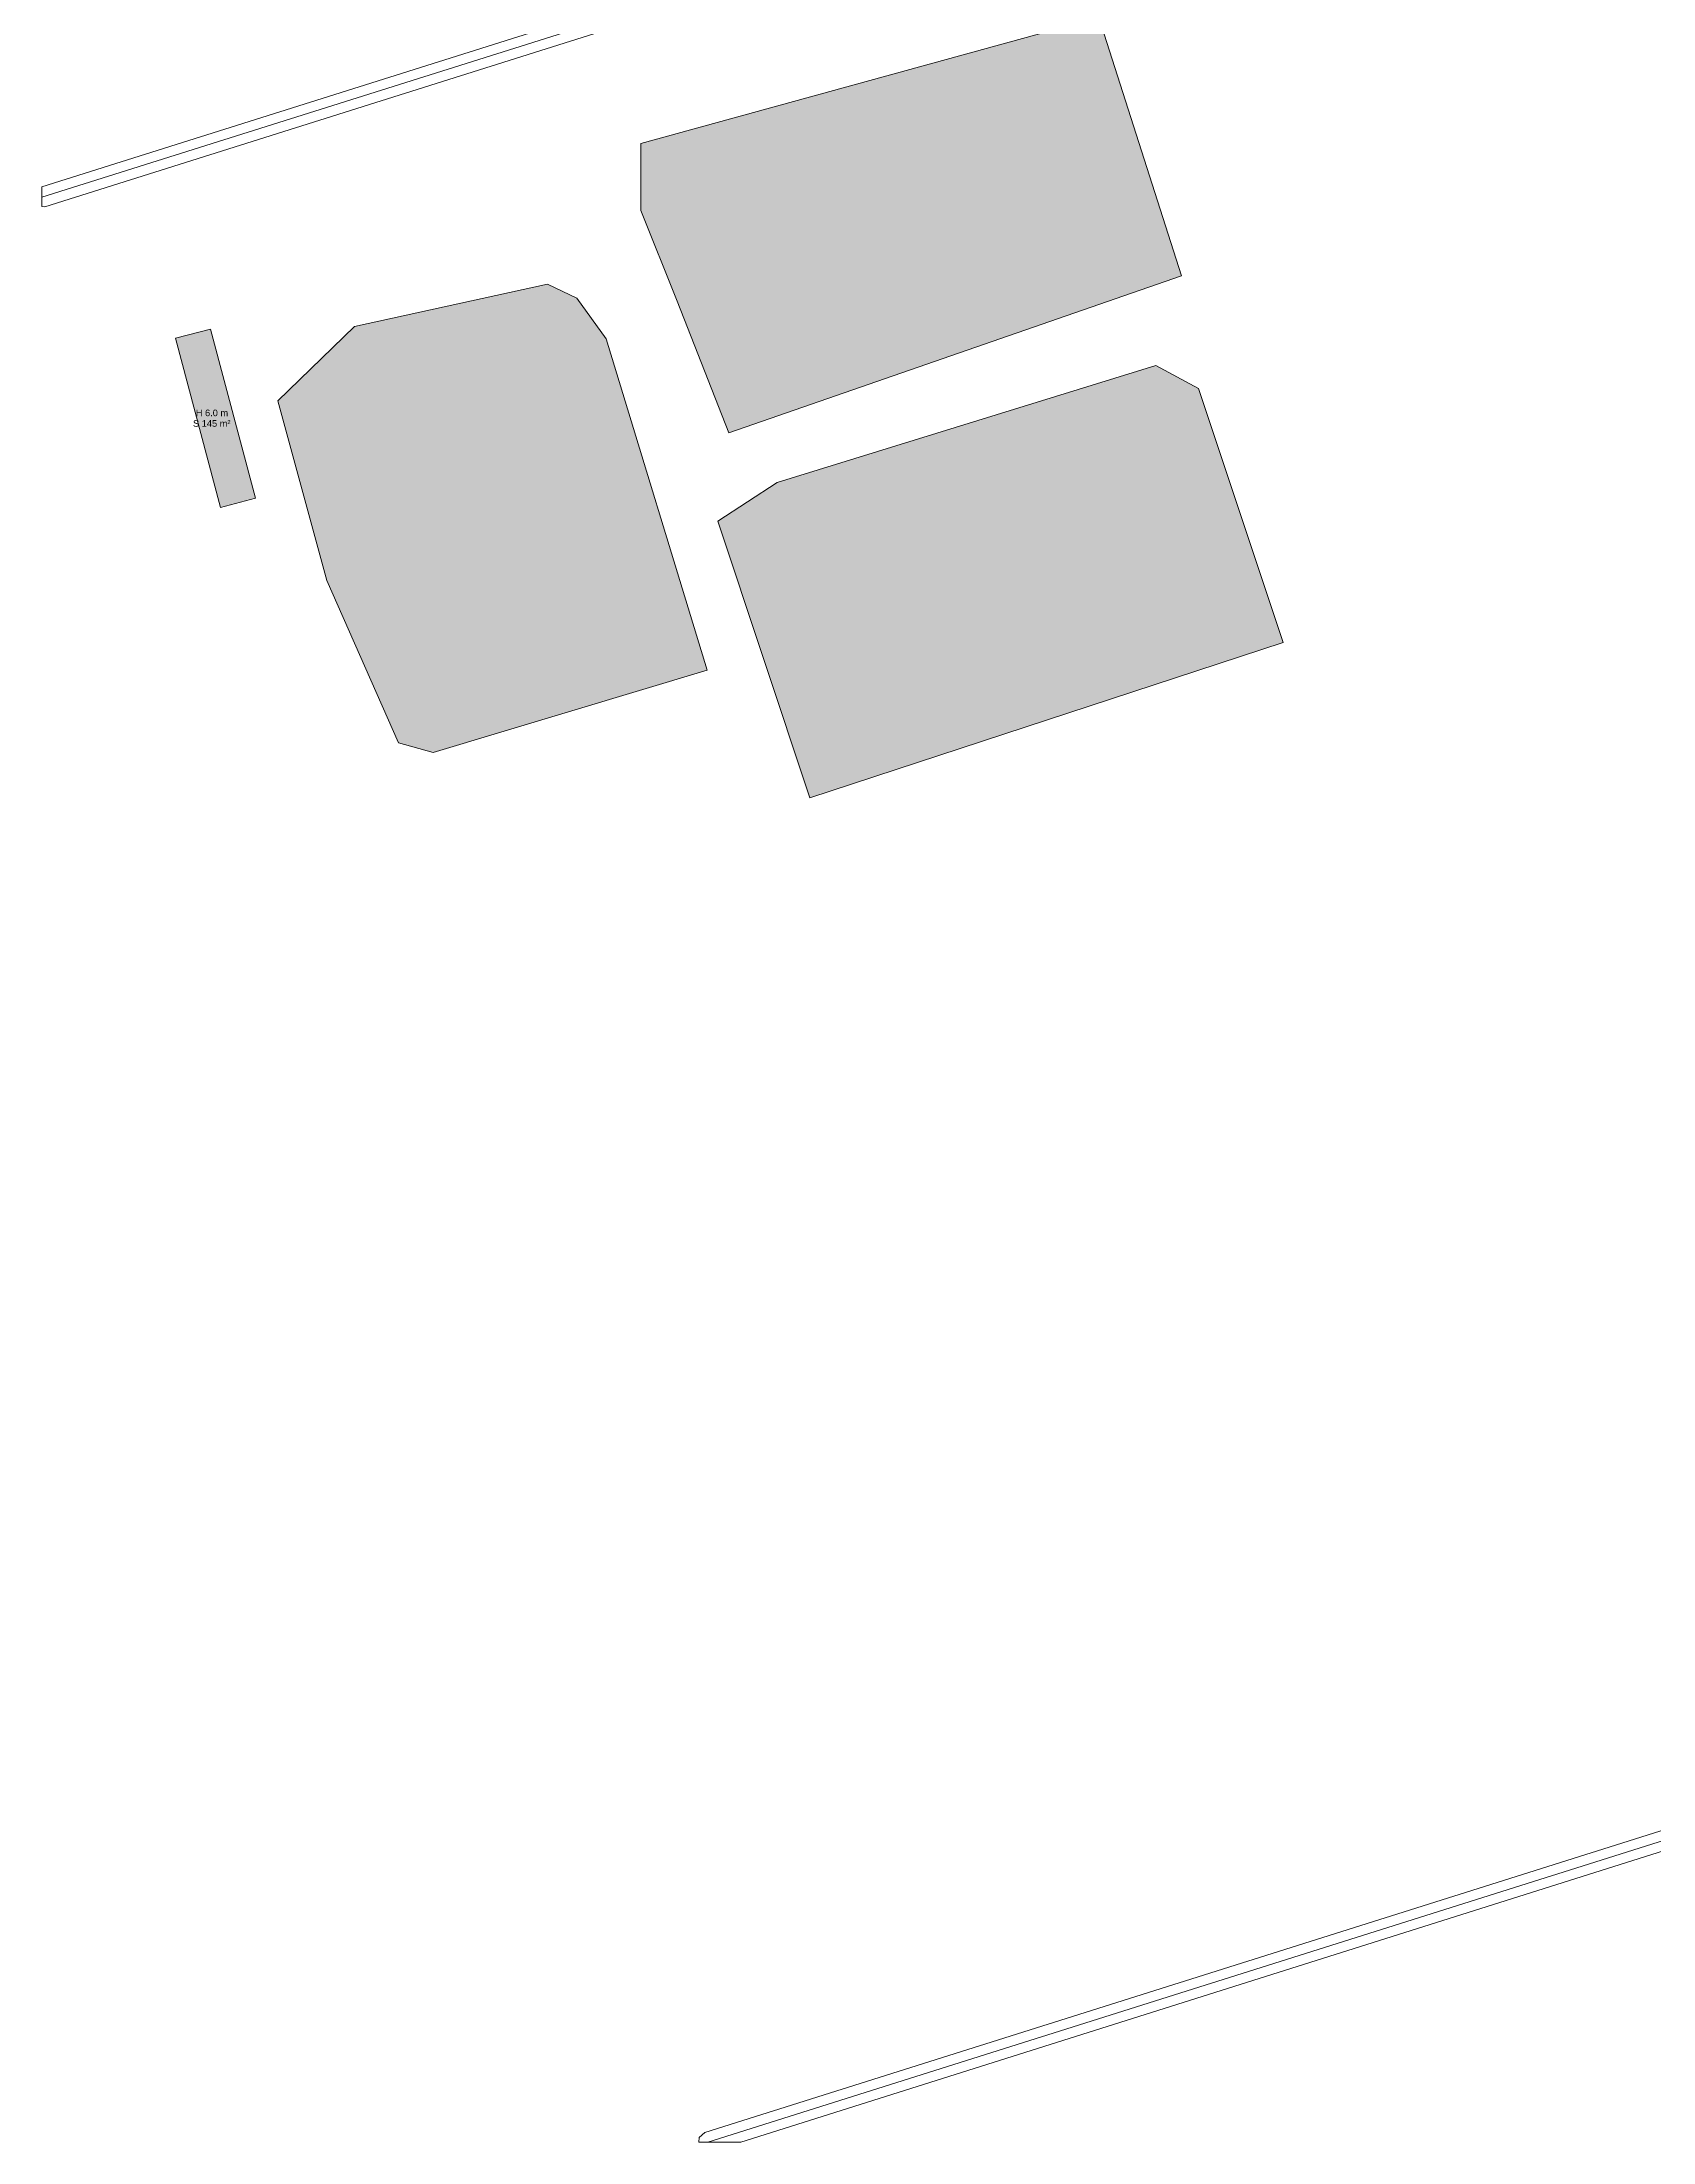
# Model space of a CAD drawing. Header units: metres. Extents: x 0 to 1612, y 0 to 1403.
# Drawn here: x 0 to 243.6, y 0 to 317.6 of the extents above; entities that cross this region are included whole.
import ezdxf

# ---------------------------------------------------------------- set-up
doc = ezdxf.new("R2010")
doc.units = ezdxf.units.M
doc.header["$MEASUREMENT"] = 0
for name, color, linetype, lineweight, true_color in [('TPX_BUILDING_AREAS_TEXT', 7, 'CONTINUOUS', 0, 0x000000), ('TPX_BUILDING_HEIGHTS_TEXT', 7, 'CONTINUOUS', 0, 0x000000), ('TPX_BUILDINGS', 7, 'CONTINUOUS', 0, 0x000000), ('TPX_BUILDINGS_HATCH', 7, 'CONTINUOUS', 0, 0xf0f0f0), ('TPX_ROADS_AXES', 7, 'CONTINUOUS', 0, 0x323232), ('TPX_ROADS_CONTOURS', 7, 'CONTINUOUS', 0, 0x646464), ('TPX_WATERWAYS', 7, 'CONTINUOUS', 0, 0x7aafdf), ('TPX_WATERWAYS_HATCH', 7, 'CONTINUOUS', 0, 0x7aafdf)]:
    doc.layers.add(name, color=color, linetype=linetype, lineweight=lineweight, true_color=true_color)
doc.styles.add('TPX_TEXTE', font='arial.ttf')

msp = doc.modelspace()

# ---------------------------------------------------------------- hatches: boundary and pattern name
at = {"layer": 'TPX_BUILDINGS_HATCH'}
msp.add_hatch(color=256, dxfattribs=at).paths.add_polyline_path([(25.48, 274.15), (20.19, 272.77), (26.99, 247.18), (32.28, 248.57), (25.48, 274.15)])
at = {"layer": 'TPX_WATERWAYS_HATCH'}
for points in [[(90.57, 302.22), (90.56, 292.07), (96.05, 278.38), (103.89, 258.46), (172.34, 282.19), (159.81, 321.26), (90.57, 302.22)], [(47.28, 274.55), (35.65, 263.27), (43.09, 236.14), (53.92, 211.58), (59.15, 210.13), (100.58, 222.56), (85.33, 272.69), (80.89, 278.83), (76.43, 280.92), (47.28, 274.55)], [(111.2, 250.92), (102.21, 245.08), (116.13, 203.25), (187.69, 226.73), (174.9, 265.16), (168.43, 268.65), (111.2, 250.92)]]:
    msp.add_hatch(color=256, dxfattribs=at).paths.add_polyline_path(points)

# ---------------------------------------------------------------- linework, layer by layer
at = {"layer": 'TPX_BUILDINGS', "elevation": 0.04}
msp.add_lwpolyline([(25.48, 274.15), (20.19, 272.77), (26.99, 247.18), (32.28, 248.57)], close=True, dxfattribs=at)
at = {"layer": 'TPX_ROADS_AXES', "elevation": 0.03}
for points in [[(287.07, 384.57), (0, 294.08)], [(380.63, 88.33), (100.71, 0)]]:
    msp.add_lwpolyline(points, dxfattribs=at)
at = {"layer": 'TPX_ROADS_CONTOURS', "elevation": 0.03}
msp.add_lwpolyline([(285.19, 385.55), (0, 295.66), (0, 292.69), (0.45, 292.65), (286.1, 382.69), (378.74, 89.31), (100.26, 1.43), (99.38, 0.69), (99.32, 0), (105.7, 0), (381.08, 86.9), (668.04, 176.78)], dxfattribs=at)
at = {"layer": 'TPX_WATERWAYS', "elevation": 0.01}
for points in [[(90.57, 302.22), (90.56, 292.07), (96.05, 278.38), (103.89, 258.46), (172.34, 282.19), (159.81, 321.26)], [(47.28, 274.55), (35.65, 263.27), (43.09, 236.14), (53.92, 211.58), (59.15, 210.13), (100.58, 222.56), (85.33, 272.69), (80.89, 278.83), (76.43, 280.92)], [(111.2, 250.92), (102.21, 245.08), (116.13, 203.25), (187.69, 226.73), (174.9, 265.16), (168.43, 268.65)]]:
    msp.add_lwpolyline(points, close=True, dxfattribs=at)

# ---------------------------------------------------------------- texts
at = {"layer": 'TPX_BUILDING_AREAS_TEXT', "style": 'TPX_TEXTE'}
msp.add_text('S 145 m²', height=1, dxfattribs=at).set_placement((22.84, 259.37, 0.05))
at = {"layer": 'TPX_BUILDING_HEIGHTS_TEXT', "style": 'TPX_TEXTE'}
msp.add_text('H 6.0 m', height=1, dxfattribs=at).set_placement((23.26, 260.97, 0.05))

doc.saveas('drawing.dxf')
